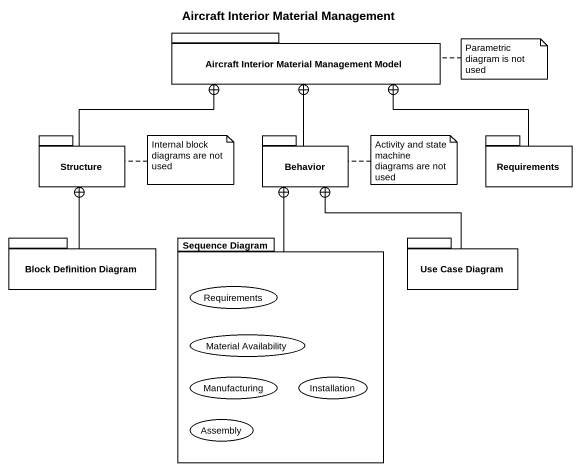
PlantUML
@startuml
title Aircraft Interior Material Management
package "Aircraft Interior Material Management Model" as Aircraft_Interior_Material {
}
package Structure {
}
package Behavior {
}
package Requirements {
}
package "Block Definition Diagram" as Block_Definition_Diagram {
}
package "Sequence Diagram" as Sequence_Diagram {
  usecase "Requirements" as Requirements_2
  usecase "Material Availability" as Material_Availability
  usecase Manufacturing
  usecase Installation
  usecase Assembly
}
package "Use Case Diagram" as Use_Case_Diagram {
}
Structure -right-+ Aircraft_Interior_Material
Behavior -up-+ Aircraft_Interior_Material
Requirements -left-+ Aircraft_Interior_Material
Block_Definition_Diagram -up-+ Structure
Sequence_Diagram -up-+ Behavior
Use_Case_Diagram -up-+ Behavior
note right of Aircraft_Interior_Material : Parametric diagram is not used
note right of Structure : Internal block diagrams are not used
note right of Behavior : Activity and state machine diagrams are not used
@enduml
